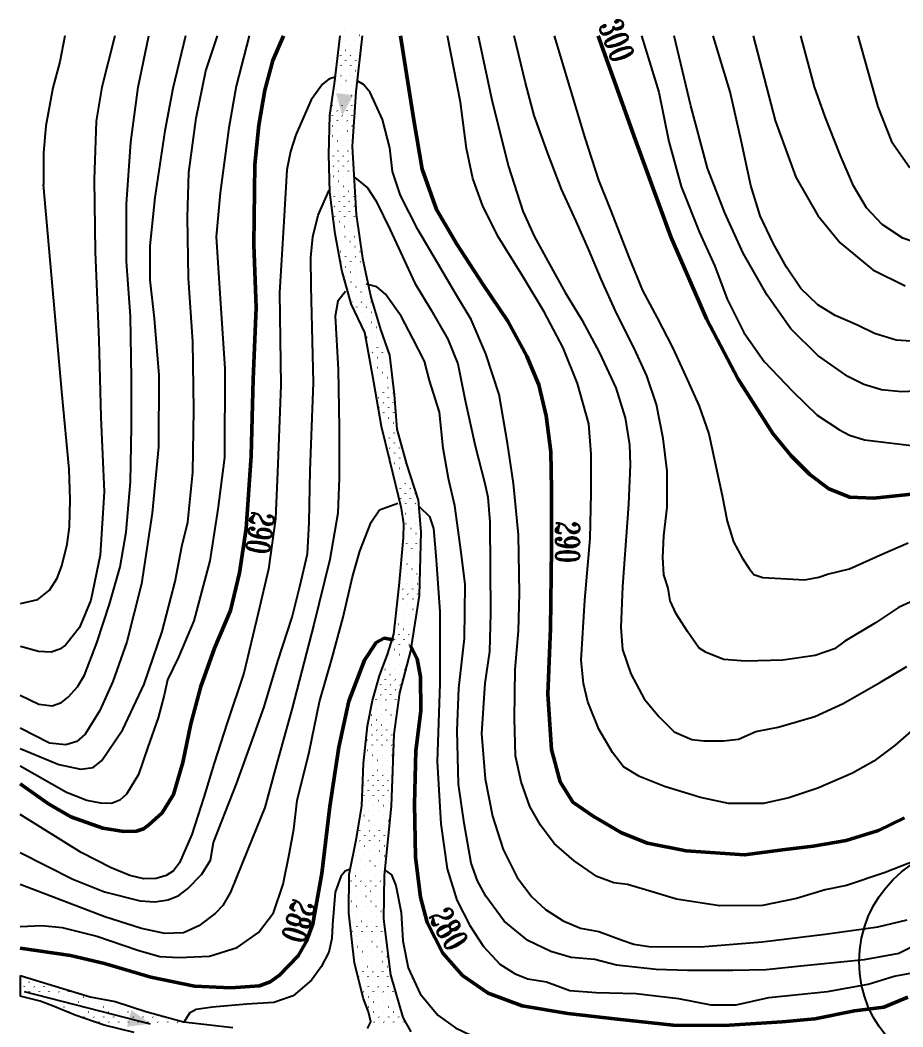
# Model space of a CAD drawing. Header units: millimetres. Extents: x 2268 to 10992, y 389 to 3530.
# Drawn here: x 2281 to 2567.4, y 660.5 to 987.3 of the extents above; entities that cross this region are included whole.
import ezdxf
from ezdxf.enums import TextEntityAlignment as Align

# ---------------------------------------------------------------- set-up
doc = ezdxf.new("R2010")
doc.units = ezdxf.units.MM
doc.layers.get('0').update_dxf_attribs({"true_color": 0xd9d9d9})
doc.layers.add('cerchi', color=101, linetype='Continuous')
doc.layers.add('fiume', color=4, linetype='Continuous')
doc.layers.add('linee rosse', color=7, linetype='Continuous', lineweight=50, true_color=0xffc2c2)
doc.styles.add('TRIPLEX', font='romant', dxfattribs={"width": 0.86, "height": 10})

# ---------------------------------------------------------------- blocks, each defined once
blk = doc.blocks.new('B01C419F8')
at = {"layer": 'fiume', "linetype": 'Continuous'}
for p, q in [((262.66, 45.44), (262.68, 45.45)), ((263.82, 45.47), (263.84, 45.48)), ((264.98, 45.5), (265, 45.51)), ((265.56, 46.08), (265.57, 46.09)), ((266.14, 45.52), (266.15, 45.54)), ((267.3, 45.55), (267.31, 45.57)), ((268.46, 45.58), (268.47, 45.59)), ((269.62, 45.61), (269.63, 45.62)), ((270.78, 45.64), (270.79, 45.65)), ((271.94, 45.66), (271.95, 45.68)), ((273.1, 45.69), (273.11, 45.71)), ((274.26, 45.72), (274.27, 45.74)), ((275.42, 45.75), (275.43, 45.76)), ((277.16, 45.23), (277.17, 45.24)), ((278.32, 45.25), (278.33, 45.27)), ((259.18, 44.22), (259.2, 44.24)), ((260.34, 44.25), (260.36, 44.26)), ((260.92, 44.83), (260.94, 44.84)), ((261.5, 44.28), (261.52, 44.29)), ((262.08, 44.86), (262.1, 44.87)), ((262.66, 44.31), (262.68, 44.32)), ((263.24, 44.89), (263.26, 44.9)), ((263.82, 44.34), (263.84, 44.35)), ((264.4, 44.92), (264.42, 44.93)), ((264.98, 44.36), (265, 44.38)), ((265.56, 44.94), (265.58, 44.96)), ((266.14, 44.39), (266.15, 44.41)), ((266.72, 44.97), (266.73, 44.99)), ((267.3, 44.42), (267.31, 44.43)), ((267.88, 45), (267.89, 45.01)), ((268.46, 44.45), (268.47, 44.46)), ((269.04, 45.03), (269.05, 45.04)), ((269.62, 44.48), (269.63, 44.49)), ((270.2, 45.06), (270.21, 45.07)), ((270.78, 44.51), (270.79, 44.52)), ((271.36, 45.09), (271.37, 45.1)), ((271.94, 44.53), (271.95, 44.55)), ((272.52, 45.11), (272.53, 45.13)), ((273.1, 44.56), (273.11, 44.58)), ((273.68, 45.14), (273.69, 45.16)), ((274.26, 44.59), (274.27, 44.6)), ((274.84, 45.17), (274.85, 45.18)), ((275.42, 44.62), (275.43, 44.63)), ((276, 45.2), (276.01, 45.21)), ((276, 44.07), (276.01, 44.08)), ((276.58, 44.65), (276.59, 44.66)), ((277.16, 44.1), (277.17, 44.11)), ((277.74, 44.68), (277.75, 44.69)), ((278.32, 44.12), (278.33, 44.14)), ((278.9, 44.7), (278.91, 44.72)), ((279.48, 44.15), (279.49, 44.17)), ((280.06, 44.73), (280.07, 44.75)), ((280.64, 44.18), (280.65, 44.19)), ((281.22, 44.76), (281.23, 44.77)), ((281.8, 44.21), (281.81, 44.22)), ((282.96, 44.24), (282.97, 44.25)), ((323.54, 44.1), (323.56, 44.11)), ((251.07, 42.89), (251.08, 42.91)), ((252.22, 42.92), (252.24, 42.94)), ((253.38, 42.95), (253.4, 42.96)), ((254.54, 42.98), (254.56, 42.99)), ((255.7, 43.01), (255.72, 43.02)), ((256.86, 43.03), (256.88, 43.05)), ((257.44, 43.61), (257.46, 43.63)), ((258.02, 43.06), (258.04, 43.08)), ((258.6, 43.64), (258.62, 43.66)), ((259.18, 43.09), (259.2, 43.11)), ((259.76, 43.67), (259.78, 43.69)), ((260.34, 43.12), (260.36, 43.13)), ((260.92, 43.7), (260.94, 43.71)), ((262.08, 43.73), (262.1, 43.74)), ((263.24, 43.76), (263.26, 43.77)), ((270.2, 43.93), (270.21, 43.94)), ((271.36, 43.95), (271.37, 43.97)), ((272.52, 43.98), (272.53, 44)), ((273.68, 44.01), (273.69, 44.02)), ((274.84, 44.04), (274.85, 44.05)), ((275.42, 43.49), (275.43, 43.5)), ((276.58, 43.52), (276.59, 43.53)), ((277.74, 43.54), (277.75, 43.56)), ((278.9, 43.57), (278.91, 43.59)), ((279.48, 43.02), (279.49, 43.03)), ((280.06, 43.6), (280.07, 43.61)), ((280.64, 43.05), (280.65, 43.06)), ((281.22, 43.63), (281.23, 43.64)), ((281.8, 43.08), (281.81, 43.09)), ((282.38, 43.66), (282.39, 43.67)), ((282.96, 43.11), (282.97, 43.12)), ((283.54, 43.69), (283.55, 43.7)), ((284.12, 43.13), (284.13, 43.15)), ((284.7, 43.71), (284.71, 43.73)), ((285.28, 43.16), (285.29, 43.18)), ((286.43, 43.19), (286.45, 43.2)), ((287.59, 43.22), (287.61, 43.23)), ((321.22, 42.91), (321.24, 42.92)), ((321.8, 43.49), (321.82, 43.5)), ((322.38, 42.94), (322.4, 42.95)), ((322.96, 43.52), (322.98, 43.53)), ((323.54, 42.96), (323.56, 42.98)), ((245.85, 42.2), (245.86, 42.21)), ((247.01, 42.23), (247.02, 42.24)), ((248.17, 42.26), (248.18, 42.27)), ((249.33, 42.28), (249.34, 42.3)), ((249.91, 42.86), (249.92, 42.88)), ((249.91, 41.73), (249.92, 41.75)), ((250.49, 42.31), (250.5, 42.33)), ((251.07, 41.76), (251.08, 41.78)), ((251.65, 42.34), (251.66, 42.36)), ((252.22, 41.79), (252.24, 41.8)), ((252.8, 42.37), (252.82, 42.38)), ((253.38, 41.82), (253.4, 41.83)), ((253.96, 42.4), (253.98, 42.41)), ((254.54, 41.85), (254.56, 41.86)), ((255.12, 42.43), (255.14, 42.44)), ((255.7, 41.87), (255.72, 41.89)), ((256.28, 42.45), (256.3, 42.47)), ((257.44, 42.48), (257.46, 42.5)), ((258.6, 42.51), (258.62, 42.53)), ((281.22, 42.5), (281.23, 42.51)), ((282.38, 42.53), (282.39, 42.54)), ((282.96, 41.97), (282.97, 41.99)), ((283.54, 42.55), (283.55, 42.57)), ((284.12, 42), (284.13, 42.02)), ((284.7, 42.58), (284.71, 42.6)), ((285.28, 42.03), (285.29, 42.04)), ((285.85, 42.61), (285.87, 42.62)), ((286.43, 42.06), (286.45, 42.07)), ((287.01, 42.64), (287.03, 42.65)), ((287.59, 42.09), (287.61, 42.1)), ((288.17, 42.67), (288.19, 42.68)), ((288.75, 42.12), (288.77, 42.13)), ((289.33, 42.7), (289.35, 42.71)), ((289.91, 42.14), (289.93, 42.16)), ((290.49, 42.72), (290.51, 42.74)), ((291.07, 42.17), (291.09, 42.19)), ((291.65, 42.75), (291.67, 42.77)), ((292.23, 42.2), (292.25, 42.21)), ((292.81, 42.78), (292.83, 42.79)), ((293.39, 42.23), (293.41, 42.24)), ((293.97, 42.81), (293.99, 42.82)), ((294.55, 42.26), (294.57, 42.27)), ((295.13, 42.84), (295.15, 42.85)), ((295.71, 42.28), (295.73, 42.3)), ((296.29, 41.73), (296.31, 41.75)), ((296.87, 42.31), (296.89, 42.33)), ((297.45, 41.76), (297.47, 41.78)), ((298.03, 42.34), (298.05, 42.36)), ((298.61, 41.79), (298.63, 41.8)), ((299.19, 42.37), (299.21, 42.38)), ((299.77, 41.82), (299.78, 41.83)), ((300.35, 42.4), (300.36, 42.41)), ((300.93, 41.85), (300.94, 41.86)), ((301.51, 42.43), (301.52, 42.44)), ((302.09, 41.87), (302.1, 41.89)), ((303.25, 41.9), (303.26, 41.92)), ((304.41, 41.93), (304.42, 41.95)), ((305.57, 41.96), (305.58, 41.97)), ((316.01, 42.21), (316.02, 42.23)), ((317.17, 42.24), (317.18, 42.26)), ((318.33, 42.27), (318.34, 42.28)), ((319.48, 42.3), (319.5, 42.31)), ((320.06, 42.88), (320.08, 42.89)), ((320.06, 41.75), (320.08, 41.76)), ((320.64, 42.33), (320.66, 42.34)), ((321.22, 41.78), (321.24, 41.79)), ((321.8, 42.36), (321.82, 42.37)), ((322.38, 41.8), (322.4, 41.82)), ((322.96, 42.38), (322.98, 42.4)), ((323.54, 41.83), (323.56, 41.85)), ((243.53, 41.01), (243.54, 41.03)), ((244.69, 41.04), (244.7, 41.05)), ((245.27, 41.62), (245.28, 41.63)), ((245.85, 41.07), (245.86, 41.08)), ((246.43, 41.65), (246.44, 41.66)), ((247.01, 41.1), (247.02, 41.11)), ((247.59, 41.68), (247.6, 41.69)), ((248.17, 41.13), (248.18, 41.14)), ((248.75, 41.71), (248.76, 41.72)), ((248.75, 40.57), (248.76, 40.59)), ((249.33, 41.15), (249.34, 41.17)), ((250.49, 41.18), (250.5, 41.2)), ((251.65, 41.21), (251.66, 41.22)), ((252.8, 41.24), (252.82, 41.25)), ((283.54, 41.42), (283.55, 41.44)), ((284.7, 41.45), (284.71, 41.46)), ((285.28, 40.9), (285.29, 40.91)), ((285.85, 41.48), (285.87, 41.49)), ((286.43, 40.93), (286.45, 40.94)), ((287.01, 41.51), (287.03, 41.52)), ((287.59, 40.96), (287.61, 40.97)), ((288.17, 41.54), (288.19, 41.55)), ((288.75, 40.98), (288.77, 41)), ((289.33, 41.56), (289.35, 41.58)), ((289.91, 41.01), (289.93, 41.03)), ((290.49, 41.59), (290.51, 41.61)), ((291.07, 41.04), (291.09, 41.05)), ((291.65, 41.62), (291.67, 41.63)), ((292.23, 41.07), (292.25, 41.08)), ((292.81, 41.65), (292.83, 41.66)), ((293.39, 41.1), (293.41, 41.11)), ((293.97, 41.68), (293.99, 41.69)), ((294.55, 41.13), (294.57, 41.14)), ((295.13, 41.71), (295.15, 41.72)), ((295.13, 40.57), (295.15, 40.59)), ((295.71, 41.15), (295.73, 41.17)), ((296.29, 40.6), (296.31, 40.62)), ((296.87, 41.18), (296.89, 41.2)), ((297.45, 40.63), (297.47, 40.64)), ((298.03, 41.21), (298.05, 41.22)), ((298.61, 40.66), (298.63, 40.67)), ((299.19, 41.24), (299.21, 41.25)), ((299.77, 40.69), (299.78, 40.7)), ((300.35, 41.27), (300.36, 41.28)), ((300.93, 40.72), (300.94, 40.73)), ((301.51, 41.3), (301.52, 41.31)), ((302.09, 40.74), (302.1, 40.76)), ((302.67, 41.32), (302.68, 41.34)), ((303.25, 40.77), (303.26, 40.79)), ((303.83, 41.35), (303.84, 41.37)), ((304.41, 40.8), (304.42, 40.81)), ((304.99, 41.38), (305, 41.39)), ((305.57, 40.83), (305.58, 40.84)), ((306.15, 41.41), (306.16, 41.42)), ((306.73, 40.86), (306.74, 40.87)), ((307.31, 41.44), (307.32, 41.45)), ((307.89, 40.88), (307.9, 40.9)), ((308.47, 41.46), (308.48, 41.48)), ((309.05, 40.91), (309.06, 40.93)), ((309.63, 41.49), (309.64, 41.51)), ((310.21, 40.94), (310.22, 40.96)), ((310.79, 41.52), (310.8, 41.54)), ((311.37, 40.97), (311.38, 40.98)), ((311.95, 41.55), (311.96, 41.56)), ((312.53, 41), (312.54, 41.01)), ((313.11, 41.58), (313.12, 41.59)), ((313.69, 41.03), (313.7, 41.04)), ((314.27, 41.61), (314.28, 41.62)), ((314.85, 41.05), (314.86, 41.07)), ((315.43, 41.63), (315.44, 41.65)), ((316.01, 41.08), (316.02, 41.1)), ((316.59, 41.66), (316.6, 41.68)), ((317.17, 41.11), (317.18, 41.13)), ((317.75, 41.69), (317.76, 41.71)), ((318.33, 41.14), (318.34, 41.15)), ((318.91, 41.72), (318.92, 41.73)), ((318.91, 40.59), (318.92, 40.6)), ((319.48, 41.17), (319.5, 41.18)), ((320.06, 40.62), (320.08, 40.63)), ((320.64, 41.2), (320.66, 41.21)), ((321.22, 40.64), (321.24, 40.66)), ((321.8, 41.22), (321.82, 41.24)), ((322.38, 40.67), (322.4, 40.69)), ((322.96, 41.25), (322.98, 41.27)), ((323.54, 40.7), (323.56, 40.72)), ((237.73, 39.74), (237.74, 39.75)), ((238.89, 39.77), (238.9, 39.78)), ((240.05, 39.8), (240.06, 39.81)), ((240.63, 40.38), (240.64, 40.39)), ((241.21, 39.82), (241.22, 39.84)), ((241.79, 40.4), (241.8, 40.42)), ((242.37, 39.85), (242.38, 39.87)), ((242.95, 40.43), (242.96, 40.45)), ((243.53, 39.88), (243.54, 39.89)), ((244.11, 40.46), (244.12, 40.47)), ((244.69, 39.91), (244.7, 39.92)), ((245.27, 40.49), (245.28, 40.5)), ((246.43, 40.52), (246.44, 40.53)), ((247.59, 40.55), (247.6, 40.56)), ((288.17, 40.4), (288.19, 40.42)), ((289.33, 40.43), (289.35, 40.45)), ((289.91, 39.88), (289.93, 39.89)), ((290.49, 40.46), (290.51, 40.47)), ((291.07, 39.91), (291.09, 39.92)), ((291.65, 40.49), (291.67, 40.5)), ((292.23, 39.94), (292.25, 39.95)), ((292.81, 40.52), (292.83, 40.53)), ((293.39, 39.97), (293.41, 39.98)), ((293.97, 40.55), (293.99, 40.56)), ((294.55, 39.99), (294.57, 40.01)), ((295.71, 40.02), (295.73, 40.04)), ((296.29, 39.47), (296.31, 39.48)), ((296.87, 40.05), (296.89, 40.06)), ((297.45, 39.5), (297.47, 39.51)), ((298.03, 40.08), (298.05, 40.09)), ((298.61, 39.53), (298.63, 39.54)), ((299.19, 40.11), (299.21, 40.12)), ((299.77, 39.56), (299.78, 39.57)), ((300.35, 40.14), (300.36, 40.15)), ((300.93, 39.58), (300.94, 39.6)), ((301.51, 40.16), (301.52, 40.18)), ((302.09, 39.61), (302.1, 39.63)), ((302.67, 40.19), (302.68, 40.21)), ((303.25, 39.64), (303.26, 39.65)), ((303.83, 40.22), (303.84, 40.23)), ((304.41, 39.67), (304.42, 39.68)), ((304.99, 40.25), (305, 40.26)), ((305.57, 39.7), (305.58, 39.71)), ((306.15, 40.28), (306.16, 40.29)), ((306.73, 39.73), (306.74, 39.74)), ((307.31, 40.31), (307.32, 40.32)), ((307.89, 39.75), (307.9, 39.77)), ((308.47, 40.33), (308.48, 40.35)), ((309.05, 39.78), (309.06, 39.8)), ((309.63, 40.36), (309.64, 40.38)), ((310.21, 39.81), (310.22, 39.82)), ((310.79, 40.39), (310.8, 40.4)), ((311.37, 39.84), (311.38, 39.85)), ((311.95, 40.42), (311.96, 40.43)), ((312.53, 39.87), (312.54, 39.88)), ((313.11, 40.45), (313.12, 40.46)), ((313.69, 39.89), (313.7, 39.91)), ((314.27, 40.47), (314.28, 40.49)), ((314.85, 39.92), (314.86, 39.94)), ((315.43, 40.5), (315.44, 40.52)), ((316.01, 39.95), (316.02, 39.97)), ((316.59, 40.53), (316.6, 40.55)), ((317.17, 39.98), (317.18, 39.99)), ((317.75, 40.56), (317.76, 40.57)), ((317.75, 39.43), (317.76, 39.44)), ((318.33, 40.01), (318.34, 40.02)), ((318.91, 39.46), (318.92, 39.47)), ((319.48, 40.04), (319.5, 40.05)), ((320.06, 39.48), (320.08, 39.5)), ((320.64, 40.06), (320.66, 40.08)), ((321.8, 40.09), (321.82, 40.11)), ((209.32, 38.48), (209.33, 38.49)), ((209.9, 39.06), (209.91, 39.07)), ((210.48, 38.51), (210.49, 38.52)), ((211.06, 39.09), (211.07, 39.1)), ((211.64, 38.54), (211.65, 38.55)), ((212.22, 39.12), (212.23, 39.13)), ((212.8, 38.57), (212.81, 38.58)), ((213.96, 38.59), (213.97, 38.61)), ((215.12, 38.62), (215.13, 38.64)), ((227.29, 38.35), (227.31, 38.37)), ((228.45, 38.38), (228.47, 38.4)), ((229.61, 38.41), (229.63, 38.42)), ((230.77, 38.44), (230.79, 38.45)), ((231.93, 38.47), (231.95, 38.48)), ((233.09, 38.49), (233.1, 38.51)), ((234.25, 38.52), (234.26, 38.54)), ((234.83, 39.1), (234.84, 39.12)), ((235.41, 38.55), (235.42, 38.57)), ((235.99, 39.13), (236, 39.15)), ((236.57, 38.58), (236.58, 38.59)), ((237.15, 39.16), (237.16, 39.17)), ((237.73, 38.61), (237.74, 38.62)), ((238.31, 39.19), (238.32, 39.2)), ((238.89, 38.64), (238.9, 38.65)), ((239.47, 39.22), (239.48, 39.23)), ((240.05, 38.66), (240.06, 38.68)), ((240.63, 39.24), (240.64, 39.26)), ((241.21, 38.69), (241.22, 38.71)), ((241.79, 39.27), (241.8, 39.29)), ((242.95, 39.3), (242.96, 39.32)), ((301.51, 39.03), (301.52, 39.05)), ((302.67, 39.06), (302.68, 39.07)), ((303.25, 38.51), (303.26, 38.52)), ((303.83, 39.09), (303.84, 39.1)), ((304.41, 38.54), (304.42, 38.55)), ((304.99, 39.12), (305, 39.13)), ((305.57, 38.57), (305.58, 38.58)), ((306.15, 39.15), (306.16, 39.16)), ((306.73, 38.59), (306.74, 38.61)), ((307.31, 39.17), (307.32, 39.19)), ((307.89, 38.62), (307.9, 38.64)), ((308.47, 39.2), (308.48, 39.22)), ((309.05, 38.65), (309.06, 38.66)), ((309.63, 39.23), (309.64, 39.24)), ((310.21, 38.68), (310.22, 38.69)), ((310.79, 39.26), (310.8, 39.27)), ((311.37, 38.71), (311.38, 38.72)), ((311.95, 39.29), (311.96, 39.3)), ((312.53, 38.74), (312.54, 38.75)), ((313.11, 39.32), (313.12, 39.33)), ((313.69, 38.76), (313.7, 38.78)), ((314.27, 39.34), (314.28, 39.36)), ((314.85, 38.79), (314.86, 38.81)), ((315.43, 39.37), (315.44, 39.39)), ((316.01, 38.82), (316.02, 38.83)), ((316.59, 39.4), (316.6, 39.41)), ((317.17, 38.85), (317.18, 38.86)), ((318.33, 38.88), (318.34, 38.89)), ((209.32, 37.35), (209.33, 37.36)), ((209.9, 37.93), (209.91, 37.94)), ((210.48, 37.38), (210.49, 37.39)), ((211.06, 37.96), (211.07, 37.97)), ((211.64, 37.41), (211.65, 37.42)), ((212.22, 37.99), (212.23, 38)), ((212.8, 37.43), (212.81, 37.45)), ((213.38, 38.01), (213.39, 38.03)), ((213.96, 37.46), (213.97, 37.48)), ((214.54, 38.04), (214.55, 38.06)), ((215.12, 37.49), (215.13, 37.5)), ((215.7, 38.07), (215.71, 38.08)), ((216.28, 37.52), (216.29, 37.53)), ((216.86, 38.1), (216.87, 38.11)), ((217.44, 37.55), (217.45, 37.56)), ((218.02, 38.13), (218.03, 38.14)), ((218.59, 37.58), (218.61, 37.59)), ((219.17, 38.16), (219.19, 38.17)), ((219.75, 37.6), (219.77, 37.62)), ((220.33, 38.18), (220.35, 38.2)), ((220.91, 37.63), (220.93, 37.65)), ((221.49, 38.21), (221.5, 38.22)), ((222.07, 37.66), (222.09, 37.67)), ((222.65, 37.11), (222.67, 37.12)), ((223.23, 37.69), (223.25, 37.7)), ((223.81, 37.14), (223.83, 37.15)), ((224.39, 37.72), (224.41, 37.73)), ((224.97, 37.17), (224.99, 37.18)), ((225.55, 37.75), (225.57, 37.76)), ((226.13, 37.19), (226.15, 37.21)), ((226.71, 37.77), (226.73, 37.79)), ((227.29, 37.22), (227.31, 37.24)), ((227.87, 37.8), (227.89, 37.82)), ((228.45, 37.25), (228.47, 37.26)), ((229.03, 37.83), (229.05, 37.84)), ((229.61, 37.28), (229.63, 37.29)), ((230.19, 37.86), (230.21, 37.87)), ((230.77, 37.31), (230.79, 37.32)), ((231.35, 37.89), (231.37, 37.9)), ((231.93, 37.34), (231.95, 37.35)), ((232.51, 37.92), (232.52, 37.93)), ((233.09, 37.36), (233.1, 37.38)), ((233.67, 37.94), (233.68, 37.96)), ((234.25, 37.39), (234.26, 37.41)), ((234.83, 37.97), (234.84, 37.99)), ((235.41, 37.42), (235.42, 37.43)), ((235.99, 38), (236, 38.01)), ((236.57, 37.45), (236.58, 37.46)), ((237.15, 38.03), (237.16, 38.04)), ((237.73, 37.48), (237.74, 37.49)), ((238.31, 38.06), (238.32, 38.07)), ((238.89, 37.5), (238.9, 37.52)), ((239.47, 38.08), (239.48, 38.1)), ((240.63, 38.11), (240.64, 38.13)), ((306.15, 38.01), (306.16, 38.03)), ((307.31, 38.04), (307.32, 38.06)), ((308.47, 38.07), (308.48, 38.08)), ((309.63, 38.1), (309.64, 38.11)), ((310.79, 38.13), (310.8, 38.14)), ((311.95, 38.16), (311.96, 38.17)), ((313.11, 38.18), (313.12, 38.2)), ((314.27, 38.21), (314.28, 38.23)), ((209.91, 36.81), (209.91, 36.81)), ((211.06, 36.83), (211.07, 36.84)), ((212.22, 36.85), (212.23, 36.87)), ((213.38, 36.88), (213.39, 36.9)), ((213.97, 36.34), (213.97, 36.35)), ((214.54, 36.91), (214.55, 36.93)), ((215.12, 36.36), (215.13, 36.37)), ((215.7, 36.94), (215.71, 36.95)), ((216.28, 36.39), (216.29, 36.4)), ((216.86, 36.97), (216.87, 36.98)), ((217.44, 36.42), (217.45, 36.43)), ((218.02, 37), (218.03, 37.01)), ((218.59, 36.44), (218.61, 36.46)), ((219.17, 37.02), (219.19, 37.04)), ((219.75, 36.47), (219.77, 36.49)), ((220.33, 37.05), (220.35, 37.07)), ((220.91, 36.5), (220.93, 36.51)), ((221.49, 37.08), (221.51, 37.09)), ((221.49, 35.95), (221.51, 35.96)), ((222.07, 36.53), (222.09, 36.54)), ((222.65, 35.98), (222.67, 35.99)), ((223.23, 36.56), (223.25, 36.57)), ((223.81, 36.01), (223.83, 36.02)), ((224.39, 36.59), (224.41, 36.6)), ((224.97, 36.03), (224.99, 36.05)), ((225.55, 36.61), (225.57, 36.63)), ((226.13, 36.06), (226.15, 36.08)), ((226.71, 36.64), (226.73, 36.66)), ((227.29, 36.09), (227.31, 36.1)), ((227.87, 36.67), (227.89, 36.68)), ((228.45, 36.12), (228.47, 36.13)), ((229.03, 36.7), (229.05, 36.71)), ((229.61, 36.15), (229.63, 36.16)), ((230.19, 36.73), (230.21, 36.74)), ((230.77, 36.18), (230.79, 36.19)), ((231.35, 36.76), (231.37, 36.77)), ((231.93, 36.2), (231.95, 36.22)), ((232.51, 36.78), (232.52, 36.8)), ((233.67, 36.81), (233.68, 36.83)), ((234.83, 36.84), (234.84, 36.85)), ((235.99, 36.87), (236, 36.88)), ((218.02, 35.86), (218.03, 35.88)), ((219.17, 35.89), (219.19, 35.91)), ((220.33, 35.92), (220.35, 35.94)), ((323.54, 18.07), (323.56, 18.09)), ((322.96, 16.36), (322.98, 16.38)), ((323.54, 16.94), (323.56, 16.96)), ((322.96, 15.23), (322.98, 15.25)), ((323.54, 15.81), (323.56, 15.83)), ((322.96, 14.1), (322.98, 14.11)), ((323.54, 14.68), (323.56, 14.69)), ((322.38, 13.52), (322.4, 13.53)), ((322.96, 12.97), (322.98, 12.98)), ((323.54, 13.55), (323.56, 13.56)), ((321.8, 11.81), (321.82, 11.82)), ((322.38, 12.39), (322.4, 12.4)), ((322.96, 11.84), (322.98, 11.85)), ((323.54, 12.42), (323.56, 12.43)), ((321.8, 10.68), (321.82, 10.69)), ((322.38, 11.26), (322.4, 11.27)), ((322.96, 10.71), (322.98, 10.72)), ((323.54, 11.29), (323.56, 11.3)), ((321.22, 10.1), (321.24, 10.11)), ((321.8, 9.55), (321.82, 9.56)), ((322.38, 10.13), (322.4, 10.14)), ((322.96, 9.57), (322.98, 9.59)), ((323.54, 10.15), (323.56, 10.17)), ((321.22, 8.97), (321.24, 8.98)), ((321.8, 8.41), (321.82, 8.43)), ((322.38, 8.99), (322.4, 9.01)), ((322.96, 8.44), (322.98, 8.46)), ((323.54, 9.02), (323.56, 9.04)), ((320.64, 7.25), (320.66, 7.27)), ((321.22, 7.83), (321.24, 7.85)), ((321.8, 7.28), (321.82, 7.3)), ((322.38, 7.86), (322.4, 7.88)), ((322.96, 7.31), (322.98, 7.33)), ((320.64, 6.12), (320.66, 6.14)), ((321.22, 6.7), (321.24, 6.72)), ((321.8, 6.15), (321.82, 6.17)), ((322.38, 6.73), (322.4, 6.75)), ((320.06, 5.54), (320.08, 5.56)), ((320.64, 4.99), (320.66, 5.01)), ((321.22, 5.57), (321.24, 5.59)), ((321.8, 5.02), (321.82, 5.03)), ((322.38, 5.6), (322.4, 5.61)), ((319.49, 3.84), (319.5, 3.85)), ((320.06, 4.41), (320.08, 4.43)), ((320.64, 3.86), (320.66, 3.87)), ((321.22, 4.44), (321.24, 4.45)), ((319.48, 2.7), (319.5, 2.72)), ((320.06, 3.28), (320.08, 3.3)), ((320.64, 2.73), (320.66, 2.74)), ((321.22, 3.31), (321.24, 3.32)), ((319.48, 1.57), (319.5, 1.58)), ((320.06, 2.15), (320.08, 2.16)), ((320.64, 1.6), (320.66, 1.61)), ((318.33, 0.42), (318.34, 0.42)), ((318.91, 0.99), (318.92, 1)), ((319.48, 0.44), (319.5, 0.45)), ((320.06, 1.02), (320.08, 1.03)), ((320.64, 0.47), (320.66, 0.48))]:
    blk.add_line(p, q, dxfattribs=at)

msp = doc.modelspace()

# ---------------------------------------------------------------- linework, layer by layer
at = {"transparency": 33554687}
for p, q in [((2281.01408, 677.20964), (2281.01408, 670.44165)), ((2282.22896, 672.02262), (2323.17704, 661.50137))]:
    msp.add_line(p, q, dxfattribs=at)
for points in [[(2280.95846, 768.12751), (2287.012, 765.25328), (2291.32838, 764.74764), (2294.35029, 765.77154), (2296.52045, 767.48591), (2299.61382, 770.90462), (2301.83795, 774.66527), (2305.8601, 785.16377), (2309.98452, 797.70744), (2313.42721, 809.84208), (2315.4042, 821.0223), (2316.76764, 837.45178), (2317.04033, 855.27879), (2317.04033, 871.09472), (2316.73356, 891.17141), (2315.50646, 908.96433), (2315.47237, 927.57532), (2316.91611, 947.61718), (2319.26804, 965.50159), (2322.74081, 982.13514)], [(2355.2835, 982.13514), (2351.02967, 965.83067), (2348.65515, 952.35588), (2345.84305, 931.25661), (2344.58186, 916.90638), (2345.74079, 898.49991), (2347.37692, 874.19655), (2347.24058, 845.35975), (2345.05907, 828.58941), (2342.46853, 811.81907), (2337.28745, 792.28776), (2332.31088, 780.52807), (2328.76593, 773.09731), (2327.74335, 768.18892), (2325.73227, 760.75816), (2322.39184, 751.24815), (2319.39227, 742.38577), (2315.43829, 736.07985), (2313.28051, 734.0907), (2310.65157, 733.05119), (2307.12222, 733.07848), (2302.63537, 734.02772), (2295.98445, 736.59684), (2280.99262, 745.1171)], [(2334.62101, 982.13514), (2330.47666, 965.13176), (2327.94787, 951.38443), (2324.67561, 929.75682), (2323.03948, 913.97498), (2323.03948, 903.03336), (2324.437, 890.38743), (2325.93679, 872.01504), (2325.86862, 848.76835), (2323.82346, 827.19188), (2320.38076, 804.25197), (2315.54054, 785.50463), (2311.0071, 772.58602), (2306.8486, 763.21235), (2302.04093, 755.45707), (2299.31642, 753.10705), (2295.80663, 752.00409), (2290.49137, 752.60631), (2280.99262, 757.42689)], [(2280.99262, 750.8368), (2293.47339, 745.69347), (2300.63856, 744.1949), (2304.61107, 744.67369), (2307.42608, 746.96837), (2314.28621, 756.97871), (2321.16474, 771.76795), (2327.02754, 788.84507), (2331.2883, 805.03594), (2333.46981, 816.3866), (2335.41271, 824.36274), (2336.98067, 840.55362), (2337.28745, 860.73256), (2336.94659, 882.95667), (2335.58315, 903.51056), (2335.24228, 923.34865), (2335.71949, 937.83522), (2338.10551, 955.45771), (2341.23711, 970.84033), (2345.00936, 982.13514)], [(2311.73477, 982.13514), (2307.45891, 965.51772), (2305.63854, 954.48626), (2304.97387, 935.51737), (2305.28064, 912.06616), (2306.50774, 883.3657), (2307.15537, 858.38062), (2308.24613, 834.21361), (2306.95086, 813.55746), (2303.84903, 798.96863), (2300.16773, 790.14034), (2295.70969, 784.41891), (2293.79971, 783.06458), (2291.02679, 782.17313), (2286.93428, 782.29503), (2281.06557, 783.98077)], [(2295.43206, 982.13514), (2293.86181, 973.69375), (2291.60234, 965.31299), (2289.25848, 952.97117), (2288.50184, 944.23546), (2288.51234, 933.81139)], [(2393.69386, 659.99839), (2394.80911, 662.11308), (2394.05202, 665.39202), (2392.36909, 669.62237), (2389.44314, 681.12204), (2387.60592, 697.55501), (2387.77603, 710.00731), (2390.1236, 721.77917), (2391.85875, 732.19011), (2392.40312, 745.9693), (2393.62793, 758.25149), (2395.32907, 766.41694), (2397.60859, 774.48032), (2400.29638, 781.65911), (2402.20165, 787.95331), (2403.97083, 803.60375), (2405.36576, 819.18614), (2405.49335, 823.80472), (2404.75335, 828.78054), (2400.87477, 844.36294), (2398.18697, 855.38629), (2395.77136, 869.74387), (2394.10425, 878.72586), (2392.81139, 885.90465), (2388.42246, 895.22687), (2385.3264, 906.08011), (2383.18297, 917.95403), (2381.48183, 931.39299), (2381.1416, 943.64116), (2381.48183, 956.33163), (2383.06985, 967.49653), (2384.79857, 982.13514)], [(2391.91809, 982.13514), (2389.90792, 964.05523), (2388.69464, 946.22689), (2389.95348, 924.14616), (2392.06289, 909.99272), (2394.71666, 897.40432), (2397.88077, 886.85728), (2400.84074, 878.55574), (2402.33774, 865.76321), (2403.15429, 854.46768), (2406.28438, 843.17214), (2410.12894, 831.50236), (2410.94549, 821.15946), (2410.43515, 800.5417), (2407.67931, 782.5437), (2404.03888, 768.96864), (2402.23568, 755.52968), (2401.38511, 732.15609), (2399.07156, 709.66709), (2398.90145, 695.47962), (2401.18097, 677.41357), (2405.1276, 663.49829), (2407.76436, 658.87546)], [(2573.60799, 759.57838), (2564.9322, 751.88925), (2558.0256, 746.7178), (2551.08497, 742.83921), (2539.82345, 737.93995), (2530.39917, 734.84388), (2522.1997, 733.04068), (2510.76807, 733.00665), (2501.75206, 734.91193), (2490.04825, 738.48431), (2481.91683, 741.81853), (2476.71136, 744.94862), (2473.20702, 749.54168), (2468.78407, 757.12875), (2465.14364, 766.00867), (2463.72744, 771.95414), (2463.00021, 779.48166), (2464.22503, 799.01068), (2465.92616, 819.05005), (2466.26639, 833.67981), (2466.26639, 846.37028), (2465.51789, 856.23686), (2461.80941, 869.33559), (2457.11428, 880.93733), (2450.95617, 892.5731), (2443.98152, 904.2769), (2436.02021, 917.10346), (2430.98485, 927.24222), (2427.88879, 935.84996), (2425.84743, 945.6485), (2423.80606, 960.6355), (2419.63896, 982.13514)], [(2429.63365, 982.13514), (2434.11494, 960.85664), (2439.4565, 939.72855), (2444.04957, 925.23488), (2447.79206, 917.10346), (2452.14697, 909.04008), (2457.86278, 898.86729), (2463.17032, 889.95335), (2468.92016, 879.30424), (2474.29574, 867.90664), (2477.28974, 858.17615), (2478.68467, 849.3983), (2478.92283, 842.89996), (2478.41249, 830.14145), (2476.37113, 803.39961), (2475.86079, 790.16478), (2476.37113, 783.02002), (2479.16099, 775.05871), (2483.48187, 766.99533), (2488.24505, 761.21147), (2493.21236, 756.27818), (2498.92818, 753.72648), (2502.80676, 753.3182), (2509.20303, 753.3182), (2514.03425, 753.93061), (2519.68202, 756.38025), (2520.20353, 756.47773)], [(2577.55462, 801.93664), (2566.02093, 796.62909), (2558.46789, 791.6958), (2548.56729, 785.67379), (2545.16502, 783.25818), (2538.93886, 781.0467), (2528.4939, 779.51568), (2516.34779, 779.2435), (2509.27107, 779.78786), (2503.62331, 781.96531), (2501.2077, 783.56438), (2497.53324, 788.80387), (2493.79075, 794.55371), (2491.88548, 798.7385), (2491.23905, 802.88927), (2489.87814, 807.2782), (2489.53791, 812.89194), (2489.81009, 819.8666), (2490.89882, 829.22284), (2490.93284, 840.82458), (2489.63998, 851.43966), (2487.49655, 862.46301), (2484.33244, 871.81925), (2480.18167, 880.83527), (2474.60195, 891.92666), (2469.53257, 903.15415), (2465.44984, 912.71453), (2461.36712, 921.9687), (2456.60394, 932.41367), (2452.07892, 944.32161), (2447.72402, 956.36565), (2444.95117, 966.96372), (2441.25192, 982.13514)], [(2454.28929, 982.13514), (2464.191, 949.11881), (2468.57993, 935.33962), (2472.62863, 925.33695), (2478.51456, 910.33294), (2482.86946, 899.4797), (2487.70069, 890.6338), (2492.73604, 880.83527), (2497.97554, 869.47169), (2501.25873, 861.97819), (2504.43985, 853.0047), (2508.76073, 832.96533), (2510.42359, 824.63403), (2512.46921, 817.96132), (2515.19953, 812.78988), (2517.57261, 809.25151), (2518.98881, 807.36326), (2521.96154, 806.39361), (2535.63866, 805.57706), (2540.09564, 806.42763), (2542.91952, 807.48233), (2550.13233, 809.14945), (2560.8835, 814.04871), (2569.117, 817.65512)], [(2482.53686, 982.13514), (2488.15986, 963.87943), (2491.4772, 947.894), (2495.42384, 933.29826), (2501.44585, 918.39632), (2506.41317, 907.44101), (2510.39382, 896.72386), (2515.83745, 885.87062), (2522.40383, 876.48036), (2531.65801, 866.68182), (2539.61932, 859.02672), (2546.83213, 854.33159), (2550.03452, 852.56666), (2554.89551, 851.03138), (2572.92754, 848.85393)], [(2574.01626, 866.98803), (2566.91403, 866.58401), (2560.47523, 867.22619), (2554.74241, 868.99962), (2549.51992, 871.61511), (2539.85748, 878.38563), (2531.07962, 887.09544), (2523.39049, 897.94868), (2515.5993, 911.59178), (2509.67935, 924.69052), (2504.03158, 939.25223), (2498.62115, 959.48748), (2493.15973, 982.13514)], [(2573.40385, 882.8426), (2565.20439, 883.35294), (2558.17445, 885.56867), (2552.65001, 888.21819), (2545.4372, 891.34828), (2539.85748, 894.88664), (2534.27776, 900.19418), (2529.61665, 907.10079), (2525.36381, 914.89198), (2521.11097, 923.80593), (2518.04893, 933.57044), (2514.95286, 948.2002), (2511.40224, 963.95516), (2505.87417, 982.13514)], [(2518.85056, 982.13514), (2525.98295, 954.73256), (2532.64467, 936.25824), (2539.75541, 923.83995), (2547.00224, 915.02807), (2557.61732, 906.25022), (2568.16436, 901.01072)], [(2576.15969, 913.49705), (2567.38184, 916.45703), (2560.64534, 920.98205), (2555.60999, 926.32361), (2551.35715, 933.53642), (2547.07029, 943.50507), (2542.137, 955.91906), (2538.68847, 965.67341), (2534.33643, 982.13514)], [(2552.77577, 982.13514), (2559.25585, 959.15605), (2563.72112, 947.92469), (2569.58392, 939.57361), (2576.53748, 933.88124), (2584.5477, 931.01801), (2590.30824, 930.24255), (2597.5004, 930.5408), (2605.95374, 932.45388), (2615.22515, 935.21059), (2633.4271, 940.22124), (2646.99335, 943.69802), (2659.87788, 946.25448), (2673.81908, 950.82201), (2686.46501, 957.29836), (2695.05469, 962.37718), (2704.46244, 968.23998), (2712.69423, 974.03461), (2719.07772, 978.07381), (2726.93031, 982.13514)], [(2520.20353, 756.47773), (2526.96288, 757.74115), (2538.80277, 761.24549), (2548.05695, 765.46431), (2560.16903, 772.37091), (2568.64068, 777.47432)], [(2281.01408, 677.20964), (2303.64147, 670.20841), (2311.80335, 668.73778), (2321.70396, 665.43758), (2333.98615, 662.13738), (2349.94279, 660.33418)]]:
    msp.add_lwpolyline(points, dxfattribs=at)
at = {"transparency": 33554687, "flags": 128}
for points in [[(2383.09911, 968.71719), (2381.08057, 968.09911), (2379.06843, 966.45685), (2375.39566, 961.37164), (2370.41909, 950.03803), (2368.67218, 944.678), (2367.48769, 938.65328), (2366.53328, 921.88294), (2365.16984, 898.80668), (2365.54479, 868.77687), (2364.59038, 843.11007), (2363.84049, 825.38532), (2361.55672, 809.0581), (2358.25037, 794.81013), (2353.51241, 775.27882), (2348.1609, 759.1902), (2343.86606, 746.13524), (2340.55971, 735.02319), (2336.6739, 722.88855), (2332.68583, 713.7194), (2330.76849, 711.19277), (2328.39099, 709.66316), (2325.10594, 708.70875), (2321.13066, 708.57241), (2316.5823, 709.62907), (2310.51285, 712.11736), (2300.7129, 717.14718), (2280.99262, 729.45009)], [(2571.63467, 714.49831), (2561.632, 710.61972), (2549.14567, 706.43493), (2542.17102, 704.97195), (2532.8488, 702.21612), (2521.85947, 699.86855), (2507.91017, 699.8005), (2493.96086, 701.90991), (2483.85612, 705.00598), (2478.07226, 706.70711), (2473.61529, 707.25147), (2468.06959, 709.32686), (2460.75471, 714.43026), (2454.25638, 720.00999), (2449.83343, 725.99798), (2446.36311, 732.05402), (2443.53923, 740.04935), (2441.702, 748.521), (2441.36177, 760.63308), (2441.63396, 776.45364), (2442.72268, 789.07606), (2442.99486, 801.25618), (2442.65464, 820.24085), (2441.02155, 836.87794), (2439.1503, 849.97668), (2436.36044, 865.72919), (2432.1076, 878.96402), (2427.27638, 890.12346), (2422.207, 898.59511), (2416.35509, 908.49572), (2409.99285, 919.34896), (2404.41313, 930.40633), (2401.75936, 938.16351), (2400.94281, 945.78459), (2398.59525, 955.03876), (2394.56356, 963.7826), (2392.35451, 966.40259), (2390.36419, 967.59511)], [(2389.51119, 936.22421), (2393.67471, 932.80918), (2396.48584, 928.50106), (2401.04488, 919.24689), (2404.99151, 910.50306), (2409.00619, 901.92934), (2414.31373, 893.08344), (2419.79139, 883.76122), (2423.02354, 875.66382), (2425.33709, 863.7899), (2428.63729, 849.09209), (2431.69933, 836.91197), (2432.72001, 832.43798), (2433.33242, 824.39161), (2433.6046, 794.79187), (2433.2984, 782.33956), (2431.8014, 772.03069), (2430.67865, 755.76784), (2431.86944, 740.96797), (2434.21701, 728.92393), (2437.68732, 718.07069), (2442.24636, 708.95261), (2447.04356, 702.69243), (2451.39847, 698.57569), (2457.14831, 694.93526), (2462.79607, 692.51965), (2468.78407, 691.46494), (2476.33711, 688.64106), (2480.04983, 687.3567), (2485.01289, 686.53165), (2501.68401, 686.46361), (2521.72338, 688.13072), (2542.137, 690.58035), (2559.25041, 692.92792), (2568.77677, 695.24146)], [(2280.99262, 717.14029), (2298.10197, 708.38938), (2308.38485, 704.33082), (2319.87112, 701.38025), (2324.64173, 701.13738), (2329.00454, 701.68702), (2332.47279, 703.15698), (2335.27637, 705.26606), (2339.87799, 710.03811), (2342.70713, 714.63972), (2343.69563, 720.3321), (2346.4566, 727.25156), (2351.16047, 739.35211), (2355.93252, 752.54342), (2360.09102, 764.33719), (2364.62446, 779.2328), (2369.192, 793.48077), (2371.71436, 803.4339), (2374.16856, 814.03466), (2374.71394, 824.36274), (2375.0548, 840.96265), (2376.14555, 869.69719), (2375.39566, 900.78368), (2375.25292, 910.18717), (2375.88991, 916.90638), (2377.71138, 923.91959), (2381.25846, 932.10876)], [(2281.06557, 797.90592), (2286.72308, 799.26514), (2290.52038, 802.23215), (2292.93966, 806.10506), (2294.46312, 810.18195), (2296.21222, 817.17512), (2296.92956, 822.77163), (2297.20225, 831.72533), (2296.8273, 841.50802), (2294.50965, 866.73475), (2288.51234, 933.94917)], [(2386.57588, 899.18163), (2384.01091, 896.00098), (2383.23545, 891.22254), (2384.18986, 873.92386), (2384.53072, 854.90384), (2384.53072, 838.61071), (2384.0876, 827.19188), (2381.46298, 812.2281), (2376.2819, 791.06066), (2369.192, 763.96225), (2363.8064, 744.43094), (2360.36371, 731.75092), (2354.90994, 718.38919), (2349.18348, 704.1753), (2346.69946, 699.94011), (2344.241, 697.28992), (2338.92358, 693.30185), (2333.94701, 690.984), (2327.8797, 690.84766), (2320.31259, 692.4497), (2308.4823, 696.22291), (2280.99262, 706.69562)], [(2573.50592, 688.06267), (2566.05495, 684.3542), (2554.79344, 682.24479), (2535.33246, 680.33952), (2522.88015, 679.04666), (2512.23105, 678.8085), (2497.4652, 678.8085), (2487.39448, 679.08068), (2474.49988, 680.54366), (2467.45718, 682.31284), (2459.73403, 683.02732), (2453.20167, 684.93259), (2445.64863, 688.53899), (2438.06157, 694.76515), (2432.03956, 702.93059), (2429.40705, 707.92342), (2427.3104, 713.68176), (2425.0649, 726.57637), (2423.19366, 739.30085), (2422.78538, 756.68645), (2423.2617, 770.43162), (2425.16697, 786.55838), (2425.40513, 804.08007), (2424.07825, 814.6271), (2422.00286, 829.63111), (2419.92748, 838.54506), (2418.22634, 848.34359), (2417.06957, 859.97935), (2413.80339, 870.35628), (2412.1703, 876.61645), (2408.39378, 883.93133), (2404.61726, 891.14414), (2399.51386, 898.32293), (2396.68147, 900.66199), (2393.38977, 901.52106)], [(2281.01408, 693.02916), (2288.00692, 693.40918), (2294.6092, 692.73396), (2305.87505, 689.90171), (2319.11958, 685.42797), (2326.31174, 683.34872), (2332.48131, 683.00786), (2342.36627, 683.48507), (2351.3309, 686.24604), (2358.35263, 691.12034), (2363.19285, 697.52852), (2366.32877, 706.79993), (2368.33984, 717.02575), (2369.73737, 724.69511), (2370.86221, 733.93243), (2374.71394, 749.71428), (2378.12254, 766.0415), (2382.24696, 780.28947), (2385.75782, 793.48077), (2388.75739, 806.6039), (2391.1775, 814.9209), (2394.89288, 824.29457), (2397.56864, 828.31672), (2403.55074, 830.46414)], [(2410.53721, 829.25686), (2413.79063, 826.2012), (2415.13028, 822.2652), (2415.94682, 812.04138), (2417.17164, 795.20014), (2417.17164, 771.86057), (2416.25303, 746.68378), (2417.47784, 726.44027), (2419.5192, 711.74247), (2422.61527, 701.63773), (2426.83408, 693.40424), (2431.3591, 686.5997), (2436.63262, 680.84986), (2441.63396, 677.71978), (2445.71668, 676.05266), (2451.70467, 675.06601), (2459.35978, 672.34419), (2467.83143, 671.66374), (2480.8281, 671.35753), (2494.53925, 669.69042), (2505.05226, 667.61503), (2513.28575, 667.68308), (2523.93486, 669.99662), (2542.95354, 671.96994), (2556.18837, 674.31751), (2564.52393, 677.0053), (2571.63467, 678.26414)], [(2388.0075, 711.64015), (2386.4217, 711.0069), (2385.06119, 709.33508), (2383.15024, 704.24348), (2382.28104, 693.60863), (2382.13618, 689.15614), (2381.12212, 684.78034), (2378.68496, 680.00829), (2375.532, 675.64528), (2369.56694, 670.53237), (2363.29511, 668.41903), (2354.53499, 667.83957), (2343.35477, 666.88516), (2338.05468, 666.15038), (2335.95663, 664.90636), (2334.15117, 662.15244)], [(2399.51386, 711.26615), (2401.42976, 709.81168), (2402.89912, 706.36688), (2404.54922, 697.58903), (2405.09358, 688.47095), (2406.82874, 679.65907), (2410.74135, 671.25546), (2416.49118, 664.34886), (2422.24102, 660.19809), (2429.48785, 656.72777), (2434.39988, 655.30732), (2441.02155, 654.34618), (2459.29174, 653.90389), (2476.88147, 653.90389), (2496.13831, 653.90389), (2519.06961, 653.56366), (2535.46855, 652.47494), (2554.89551, 653.22343), (2561.41085, 653.61895), (2566.19104, 654.75446), (2575.13901, 660.23211)], [(2317.99548, 658.70109), (2308.26499, 661.04865), (2298.8407, 664.24679), (2291.44548, 667.36557), (2287.49484, 668.88139), (2281.01408, 670.44165)]]:
    msp.add_lwpolyline(points, dxfattribs=at)
at = {"transparency": 33554687}
for points in [[(2385.47069, 956.27202), (2389.07459, 962.95088), (2383.4743, 963.59389)], [(2323.17704, 661.50137), (2317.05377, 665.98478), (2315.65094, 660.52504)]]:
    msp.add_solid(points, dxfattribs=at)
at = {"layer": 'cerchi'}
msp.add_circle((2590.96048, 681.66515), 37.73585, dxfattribs=at)
at = {"layer": 'linee rosse', "transparency": 33554687}
for points in [[(2280.99262, 739.39739), (2290.11277, 732.86704), (2297.37809, 728.70901), (2307.75245, 724.98706), (2314.55851, 723.90928), (2318.74463, 724.04748), (2321.02414, 724.81441), (2322.66453, 726.09264), (2326.99346, 730.01254), (2330.67475, 735.94351), (2333.70841, 746.33976), (2336.36712, 758.84934), (2339.57121, 770.94989), (2344.07057, 783.45947), (2349.18348, 795.59411), (2352.14897, 807.86509), (2354.2623, 822.2494), (2355.96661, 845.90513), (2356.61424, 870.71977), (2357.56865, 893.96647), (2356.78467, 914.45218), (2357.12553, 940.39167), (2358.45489, 953.23146), (2360.39779, 964.57573), (2362.94587, 974.21995), (2366.43712, 982.13514)], [(2404.36726, 982.13514), (2408.68298, 954.78359), (2411.4218, 938.91201), (2416.08291, 925.81327), (2422.61527, 914.51773), (2431.0529, 901.55509), (2439.18432, 889.5791), (2445.41048, 878.21552), (2449.28906, 868.85928), (2451.67065, 858.82258), (2453.13363, 847.11877), (2453.40581, 834.8706), (2453.40581, 815.81789), (2453.0996, 789.82456), (2452.14697, 768.4583), (2453.40581, 750.56237), (2456.22969, 740.04935), (2460.34644, 733.44895), (2466.94684, 728.92393), (2476.13297, 723.51432), (2484.50255, 720.11205), (2497.09095, 717.66242), (2516.00757, 716.33553), (2529.20837, 718.03667), (2538.28818, 719.14666), (2548.97556, 720.99664), (2559.43754, 724.26282), (2567.96022, 728.34555)], [(2574.39051, 833.88395), (2565.06829, 832.86327), (2558.00008, 832.08925), (2550.16635, 832.38695), (2543.3448, 835.10026), (2537.23773, 839.80389), (2531.1902, 845.8004), (2525.1937, 853.07275), (2513.96621, 870.6965), (2503.69135, 890.29357), (2492.05559, 916.96737), (2480.65799, 948.26825), (2468.52227, 982.13514)]]:
    msp.add_lwpolyline(points, dxfattribs=at)
at = {"layer": 'linee rosse', "transparency": 33554687, "flags": 128}
for points in [[(2402.11913, 786.0841), (2399.05271, 786.62921), (2396.53114, 785.30651), (2392.69433, 779.55662), (2387.66664, 766.24601), (2384.36029, 751.28223), (2381.49706, 731.98953), (2378.83835, 710.27671), (2375.94104, 693.98357), (2373.81066, 688.12503), (2371.16899, 683.51915), (2365.06758, 677.24732), (2362.06801, 675.15529), (2358.65941, 673.80463), (2349.28574, 673.19108), (2337.49196, 673.73646), (2323.38034, 676.63377), (2308.35058, 681.01383), (2297.26745, 683.63065), (2281.01408, 685.99614)], [(2569.04895, 670.09869), (2561.22373, 666.86654), (2551.69738, 665.70976), (2538.8368, 663.12404), (2528.18769, 662.1714), (2509.40717, 660.94659), (2492.87214, 661.04865), (2474.77206, 662.95393), (2458.6453, 664.82517), (2443.84543, 667.27481), (2432.78806, 671.39155), (2424.55456, 677.20943), (2418.1583, 684.42225), (2413.08892, 694.35687), (2410.84342, 702.55634), (2409.24435, 715.62106), (2408.90412, 732.80252), (2409.3124, 750.08605), (2410.94549, 763.11674), (2410.89445, 774.10607), (2409.77808, 780.00476), (2407.47517, 784.3469)]]:
    msp.add_lwpolyline(points, dxfattribs=at)

# ---------------------------------------------------------------- block references
at = {"transparency": 33554687, "xscale": 2.8185430224, "yscale": 2.8185430224, "zscale": 2.8185430224, "rotation": 270}
msp.add_blockref('B01C419F8', (2281.02042, 1574.02917), dxfattribs=at)

# ---------------------------------------------------------------- texts
at = {"transparency": 33554687, "style": 'TRIPLEX', "width": 0.688}
for s, rotation, p in [('300', 290.3231368, (2470.90631, 979.35485)), ('290', 261.9408961, (2355.04447, 821.35983)), ('290', 270, (2454.77873, 817.8398)), ('280', 253.4429286, (2367.63315, 695.87435)), ('280', 299.197486, (2416.63648, 690.44751))]:
    msp.add_text(s, height=7.666437, rotation=rotation, dxfattribs=at).set_placement(p, align=Align.CENTER)

doc.saveas('drawing.dxf')
